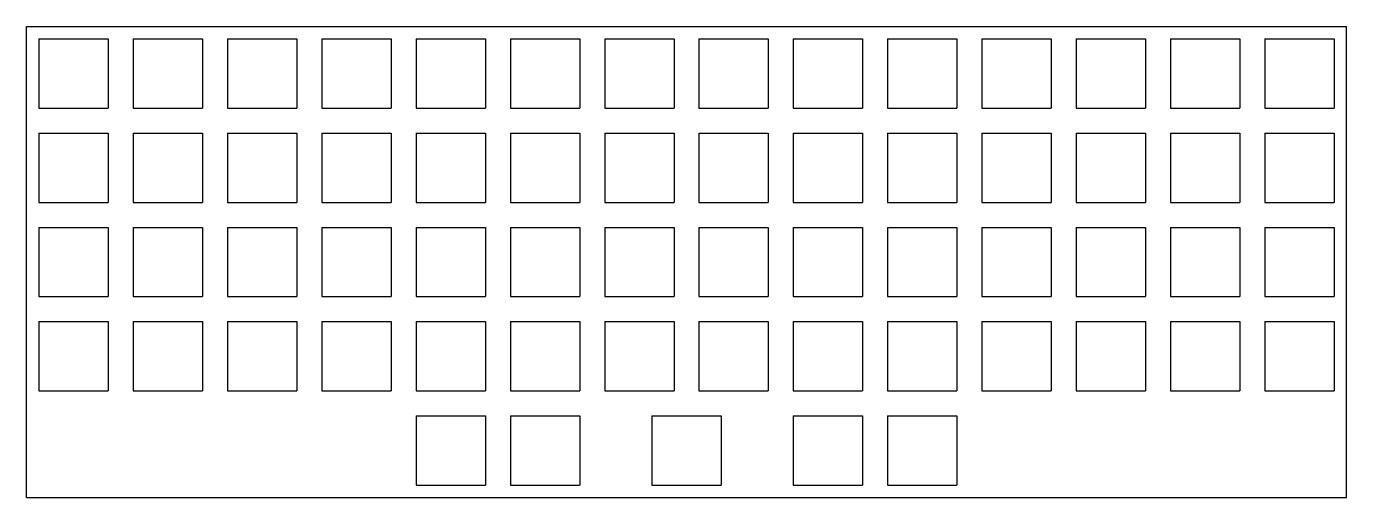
# Model space of a CAD drawing. Header units: millimetres. Extents: x 0 to 267, y -95 to 0.
import ezdxf

# ---------------------------------------------------------------- set-up
doc = ezdxf.new("R2010")
doc.units = ezdxf.units.MM

msp = doc.modelspace()

# ---------------------------------------------------------------- linework, layer by layer
for p, q in [((0, 0), (266.7, 0)), ((0, -95.25), (0, 0)), ((266.7, -95.25), (266.7, 0)), ((2.525, -2.525), (16.525, -2.525)), ((2.525, -2.525), (2.525, -16.525)), ((16.525, -2.525), (16.525, -16.525)), ((21.575, -2.525), (35.575, -2.525)), ((21.575, -2.525), (21.575, -16.525)), ((35.575, -2.525), (35.575, -16.525)), ((40.625, -2.525), (54.625, -2.525)), ((40.625, -2.525), (40.625, -16.525)), ((54.625, -2.525), (54.625, -16.525)), ((59.675, -2.525), (73.675, -2.525)), ((59.675, -2.525), (59.675, -16.525)), ((73.675, -2.525), (73.675, -16.525)), ((78.725, -2.525), (92.725, -2.525)), ((78.725, -2.525), (78.725, -16.525)), ((92.725, -2.525), (92.725, -16.525)), ((97.775, -2.525), (111.775, -2.525)), ((97.775, -2.525), (97.775, -16.525)), ((111.775, -2.525), (111.775, -16.525)), ((116.825, -2.525), (130.825, -2.525)), ((116.825, -2.525), (116.825, -16.525)), ((130.825, -2.525), (130.825, -16.525)), ((135.875, -2.525), (149.875, -2.525)), ((135.875, -2.525), (135.875, -16.525)), ((149.875, -2.525), (149.875, -16.525)), ((154.925, -2.525), (168.925, -2.525)), ((154.925, -2.525), (154.925, -16.525)), ((168.925, -2.525), (168.925, -16.525)), ((173.975, -2.525), (187.975, -2.525)), ((173.975, -2.525), (173.975, -16.525)), ((187.975, -2.525), (187.975, -16.525)), ((193.025, -2.525), (207.025, -2.525)), ((193.025, -2.525), (193.025, -16.525)), ((207.025, -2.525), (207.025, -16.525)), ((212.075, -2.525), (226.075, -2.525)), ((212.075, -2.525), (212.075, -16.525)), ((226.075, -2.525), (226.075, -16.525)), ((231.125, -2.525), (245.125, -2.525)), ((231.125, -2.525), (231.125, -16.525)), ((245.125, -2.525), (245.125, -16.525)), ((250.175, -2.525), (264.175, -2.525)), ((250.175, -2.525), (250.175, -16.525)), ((264.175, -2.525), (264.175, -16.525)), ((2.525, -16.525), (16.525, -16.525)), ((21.575, -16.525), (35.575, -16.525)), ((40.625, -16.525), (54.625, -16.525)), ((59.675, -16.525), (73.675, -16.525)), ((78.725, -16.525), (92.725, -16.525)), ((97.775, -16.525), (111.775, -16.525)), ((116.825, -16.525), (130.825, -16.525)), ((135.875, -16.525), (149.875, -16.525)), ((154.925, -16.525), (168.925, -16.525)), ((173.975, -16.525), (187.975, -16.525)), ((193.025, -16.525), (207.025, -16.525)), ((212.075, -16.525), (226.075, -16.525)), ((231.125, -16.525), (245.125, -16.525)), ((250.175, -16.525), (264.175, -16.525)), ((2.525, -21.575), (16.525, -21.575)), ((2.525, -21.575), (2.525, -35.575)), ((16.525, -21.575), (16.525, -35.575)), ((21.575, -21.575), (35.575, -21.575)), ((21.575, -21.575), (21.575, -35.575)), ((35.575, -21.575), (35.575, -35.575)), ((40.625, -21.575), (54.625, -21.575)), ((40.625, -21.575), (40.625, -35.575)), ((54.625, -21.575), (54.625, -35.575)), ((59.675, -21.575), (73.675, -21.575)), ((59.675, -21.575), (59.675, -35.575)), ((73.675, -21.575), (73.675, -35.575)), ((78.725, -21.575), (92.725, -21.575)), ((78.725, -21.575), (78.725, -35.575)), ((92.725, -21.575), (92.725, -35.575)), ((97.775, -21.575), (111.775, -21.575)), ((97.775, -21.575), (97.775, -35.575)), ((111.775, -21.575), (111.775, -35.575)), ((116.825, -21.575), (130.825, -21.575)), ((116.825, -21.575), (116.825, -35.575)), ((130.825, -21.575), (130.825, -35.575)), ((135.875, -21.575), (149.875, -21.575)), ((135.875, -21.575), (135.875, -35.575)), ((149.875, -21.575), (149.875, -35.575)), ((154.925, -21.575), (168.925, -21.575)), ((154.925, -21.575), (154.925, -35.575)), ((168.925, -21.575), (168.925, -35.575)), ((173.975, -21.575), (187.975, -21.575)), ((173.975, -21.575), (173.975, -35.575)), ((187.975, -21.575), (187.975, -35.575)), ((193.025, -21.575), (207.025, -21.575)), ((193.025, -21.575), (193.025, -35.575)), ((207.025, -21.575), (207.025, -35.575)), ((212.075, -21.575), (226.075, -21.575)), ((212.075, -21.575), (212.075, -35.575)), ((226.075, -21.575), (226.075, -35.575)), ((231.125, -21.575), (245.125, -21.575)), ((231.125, -21.575), (231.125, -35.575)), ((245.125, -21.575), (245.125, -35.575)), ((250.175, -21.575), (264.175, -21.575)), ((250.175, -21.575), (250.175, -35.575)), ((264.175, -21.575), (264.175, -35.575)), ((2.525, -35.575), (16.525, -35.575)), ((21.575, -35.575), (35.575, -35.575)), ((40.625, -35.575), (54.625, -35.575)), ((59.675, -35.575), (73.675, -35.575)), ((78.725, -35.575), (92.725, -35.575)), ((97.775, -35.575), (111.775, -35.575)), ((116.825, -35.575), (130.825, -35.575)), ((135.875, -35.575), (149.875, -35.575)), ((154.925, -35.575), (168.925, -35.575)), ((173.975, -35.575), (187.975, -35.575)), ((193.025, -35.575), (207.025, -35.575)), ((212.075, -35.575), (226.075, -35.575)), ((231.125, -35.575), (245.125, -35.575)), ((250.175, -35.575), (264.175, -35.575)), ((2.525, -40.625), (16.525, -40.625)), ((2.525, -40.625), (2.525, -54.625)), ((16.525, -40.625), (16.525, -54.625)), ((21.575, -40.625), (35.575, -40.625)), ((21.575, -40.625), (21.575, -54.625)), ((35.575, -40.625), (35.575, -54.625)), ((40.625, -40.625), (54.625, -40.625)), ((40.625, -40.625), (40.625, -54.625)), ((54.625, -40.625), (54.625, -54.625)), ((59.675, -40.625), (73.675, -40.625)), ((59.675, -40.625), (59.675, -54.625)), ((73.675, -40.625), (73.675, -54.625)), ((78.725, -40.625), (92.725, -40.625)), ((78.725, -40.625), (78.725, -54.625)), ((92.725, -40.625), (92.725, -54.625)), ((97.775, -40.625), (111.775, -40.625)), ((97.775, -40.625), (97.775, -54.625)), ((111.775, -40.625), (111.775, -54.625)), ((116.825, -40.625), (130.825, -40.625)), ((116.825, -40.625), (116.825, -54.625)), ((130.825, -40.625), (130.825, -54.625)), ((135.875, -40.625), (149.875, -40.625)), ((135.875, -40.625), (135.875, -54.625)), ((149.875, -40.625), (149.875, -54.625)), ((154.925, -40.625), (168.925, -40.625)), ((154.925, -40.625), (154.925, -54.625)), ((168.925, -40.625), (168.925, -54.625)), ((173.975, -40.625), (187.975, -40.625)), ((173.975, -40.625), (173.975, -54.625)), ((187.975, -40.625), (187.975, -54.625)), ((193.025, -40.625), (207.025, -40.625)), ((193.025, -40.625), (193.025, -54.625)), ((207.025, -40.625), (207.025, -54.625)), ((212.075, -40.625), (226.075, -40.625)), ((212.075, -40.625), (212.075, -54.625)), ((226.075, -40.625), (226.075, -54.625)), ((231.125, -40.625), (245.125, -40.625)), ((231.125, -40.625), (231.125, -54.625)), ((245.125, -40.625), (245.125, -54.625)), ((250.175, -40.625), (264.175, -40.625)), ((250.175, -40.625), (250.175, -54.625)), ((264.175, -40.625), (264.175, -54.625)), ((2.525, -54.625), (16.525, -54.625)), ((21.575, -54.625), (35.575, -54.625)), ((40.625, -54.625), (54.625, -54.625)), ((59.675, -54.625), (73.675, -54.625)), ((78.725, -54.625), (92.725, -54.625)), ((97.775, -54.625), (111.775, -54.625)), ((116.825, -54.625), (130.825, -54.625)), ((135.875, -54.625), (149.875, -54.625)), ((154.925, -54.625), (168.925, -54.625)), ((173.975, -54.625), (187.975, -54.625)), ((193.025, -54.625), (207.025, -54.625)), ((212.075, -54.625), (226.075, -54.625)), ((231.125, -54.625), (245.125, -54.625)), ((250.175, -54.625), (264.175, -54.625)), ((2.525, -59.675), (16.525, -59.675)), ((2.525, -59.675), (2.525, -73.675)), ((16.525, -59.675), (16.525, -73.675)), ((21.575, -59.675), (35.575, -59.675)), ((21.575, -59.675), (21.575, -73.675)), ((35.575, -59.675), (35.575, -73.675)), ((40.625, -59.675), (54.625, -59.675)), ((40.625, -59.675), (40.625, -73.675)), ((54.625, -59.675), (54.625, -73.675)), ((59.675, -59.675), (73.675, -59.675)), ((59.675, -59.675), (59.675, -73.675)), ((73.675, -59.675), (73.675, -73.675)), ((78.725, -59.675), (92.725, -59.675)), ((78.725, -59.675), (78.725, -73.675)), ((92.725, -59.675), (92.725, -73.675)), ((97.775, -59.675), (111.775, -59.675)), ((97.775, -59.675), (97.775, -73.675)), ((111.775, -59.675), (111.775, -73.675)), ((116.825, -59.675), (130.825, -59.675)), ((116.825, -59.675), (116.825, -73.675)), ((130.825, -59.675), (130.825, -73.675)), ((135.875, -59.675), (149.875, -59.675)), ((135.875, -59.675), (135.875, -73.675)), ((149.875, -59.675), (149.875, -73.675)), ((154.925, -59.675), (168.925, -59.675)), ((154.925, -59.675), (154.925, -73.675)), ((168.925, -59.675), (168.925, -73.675)), ((173.975, -59.675), (187.975, -59.675)), ((173.975, -59.675), (173.975, -73.675)), ((187.975, -59.675), (187.975, -73.675)), ((193.025, -59.675), (207.025, -59.675)), ((193.025, -59.675), (193.025, -73.675)), ((207.025, -59.675), (207.025, -73.675)), ((212.075, -59.675), (226.075, -59.675)), ((212.075, -59.675), (212.075, -73.675)), ((226.075, -59.675), (226.075, -73.675)), ((231.125, -59.675), (245.125, -59.675)), ((231.125, -59.675), (231.125, -73.675)), ((245.125, -59.675), (245.125, -73.675)), ((250.175, -59.675), (264.175, -59.675)), ((250.175, -59.675), (250.175, -73.675)), ((264.175, -59.675), (264.175, -73.675)), ((2.525, -73.675), (16.525, -73.675)), ((21.575, -73.675), (35.575, -73.675)), ((40.625, -73.675), (54.625, -73.675)), ((59.675, -73.675), (73.675, -73.675)), ((78.725, -73.675), (92.725, -73.675)), ((97.775, -73.675), (111.775, -73.675)), ((116.825, -73.675), (130.825, -73.675)), ((135.875, -73.675), (149.875, -73.675)), ((154.925, -73.675), (168.925, -73.675)), ((173.975, -73.675), (187.975, -73.675)), ((193.025, -73.675), (207.025, -73.675)), ((212.075, -73.675), (226.075, -73.675)), ((231.125, -73.675), (245.125, -73.675)), ((250.175, -73.675), (264.175, -73.675)), ((78.725, -78.725), (92.725, -78.725)), ((78.725, -78.725), (78.725, -92.725)), ((92.725, -78.725), (92.725, -92.725)), ((97.775, -78.725), (111.775, -78.725)), ((97.775, -78.725), (97.775, -92.725)), ((111.775, -78.725), (111.775, -92.725)), ((126.35, -78.725), (140.35, -78.725)), ((126.35, -78.725), (126.35, -92.725)), ((140.35, -78.725), (140.35, -92.725)), ((154.925, -78.725), (168.925, -78.725)), ((154.925, -78.725), (154.925, -92.725)), ((168.925, -78.725), (168.925, -92.725)), ((173.975, -78.725), (187.975, -78.725)), ((173.975, -78.725), (173.975, -92.725)), ((187.975, -78.725), (187.975, -92.725)), ((78.725, -92.725), (92.725, -92.725)), ((97.775, -92.725), (111.775, -92.725)), ((126.35, -92.725), (140.35, -92.725)), ((154.925, -92.725), (168.925, -92.725)), ((173.975, -92.725), (187.975, -92.725)), ((0, -95.25), (266.7, -95.25))]:
    msp.add_line(p, q)

doc.saveas('drawing.dxf')
